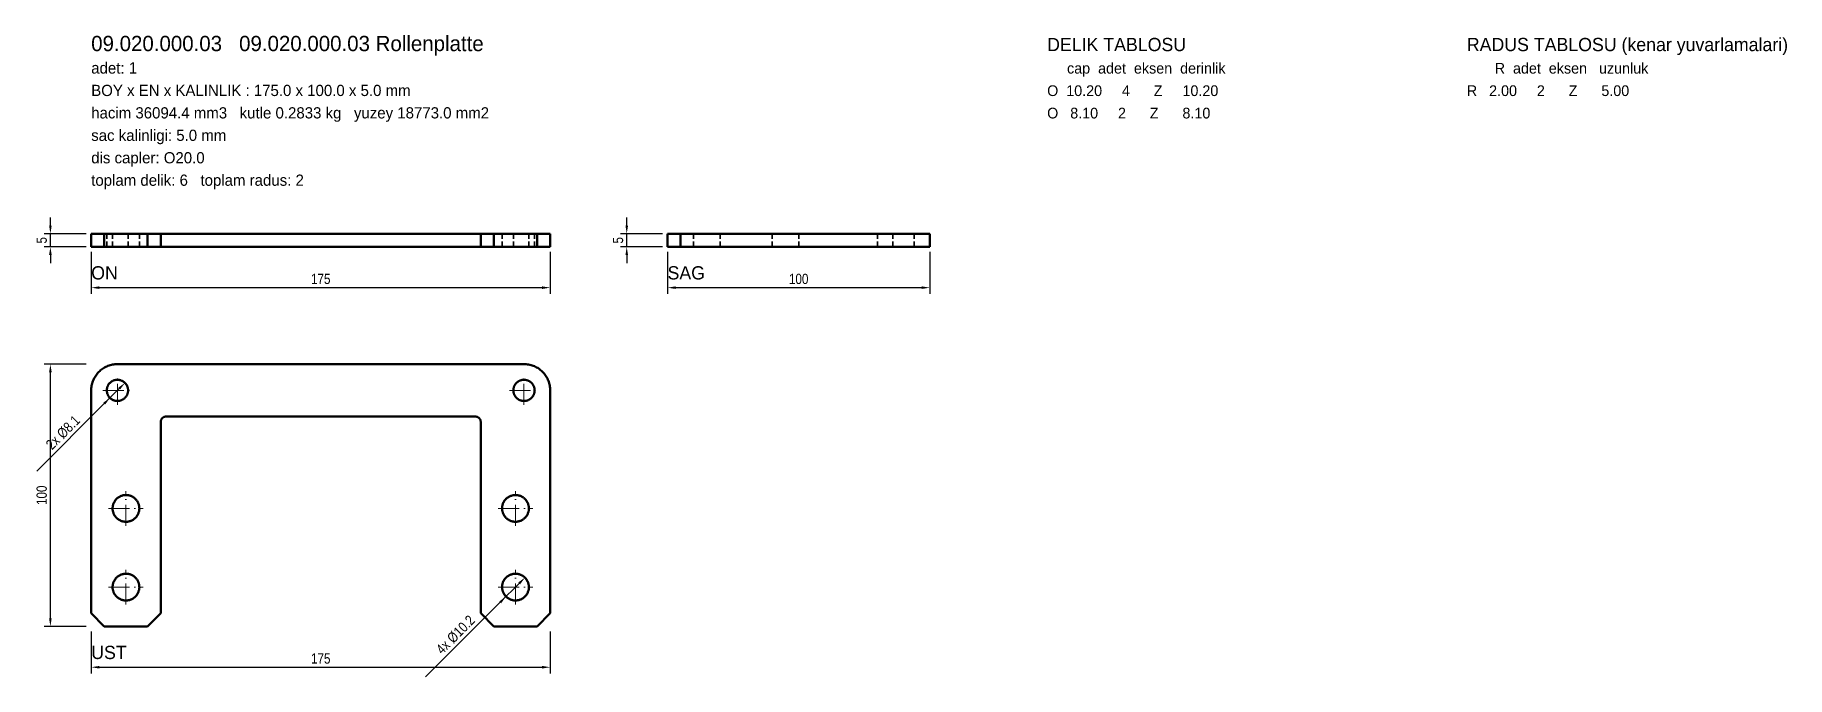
# Model space of a CAD drawing. Header units: metres. Extents: x -21 to 646, y -164 to 81.
import ezdxf

# ---------------------------------------------------------------- set-up
doc = ezdxf.new("R2010")
doc.units = ezdxf.units.M
doc.linetypes.add('EKSENCIZGI', pattern=[12, 8, -2, 0, -2])
doc.linetypes.add('KESIK', pattern=[3, 2, -1])
for name, color, linetype, lineweight in [('EKSEN', 1, 'EKSENCIZGI', 20), ('GIZLI', 8, 'KESIK', 35), ('GORUNEN', 7, 'Continuous', 50), ('OLCU', 4, 'Continuous', 25), ('YAZI', 3, 'Continuous', 25)]:
    doc.layers.add(name, color=color, linetype=linetype, lineweight=lineweight)
doc.styles.add('OpenSansCondensed-Light', font='OpenSansCondensed-Light.ttf')
doc.dimstyles.new('PF_MM', dxfattribs={"dimtxt": 3.888905, "dimasz": 3.111124, "dimexe": 2.333343, "dimexo": 1.944452, "dimgap": 1.361117, "dimtad": 1, "dimdec": 1, "dimcen": 2.5, "dimclrd": 4, "dimclre": 4, "dimclrt": 3, "dimazin": 3, "dimtfac": 1, "dimtmove": 0, "dimatfit": 3})

# ---------------------------------------------------------------- blocks, each defined once
blk = doc.blocks.new('_CLOSEDFILLED')
at = {"color": 0, "linetype": 'BYBLOCK'}
blk.add_solid([(-1, 0.16), (0, 0), (-1, -0.16)], dxfattribs=at)
blk = doc.blocks.new('*D7')
at = {"color": 4}
for q in [(163.16, -128.32), (127.48, -163.99)]:
    blk.add_line((155.94, -135.53), q, dxfattribs=at)
at = {"layer": 'Defpoints'}
for p in [(158.14, -133.33), (161.75, -129.72)]:
    blk.add_point(p, dxfattribs=at)
at = {"layer": 'OLCU', "color": 4, "xscale": 3.1111236651817538, "yscale": 3.1111236651817538, "rotation": 45}
for p in [(165.36, -126.12), (158.14, -133.33)]:
    blk.add_blockref('_CLOSEDFILLED', p, dxfattribs=at)
at = {"layer": 'OLCU', "color": 3, "insert": (138.89, -147.9), "char_height": 3.889, "attachment_point": 5, "rotation": 45, "style": 'OpenSansCondensed-Light'}
blk.add_mtext('4x %%c10.2', dxfattribs=at)
blk = doc.blocks.new('*D8')
at = {"color": 4}
for q in [(-20.77, -85.5), (10.66, -54.06)]:
    blk.add_line((4.94, -59.79), q, dxfattribs=at)
at = {"layer": 'Defpoints'}
for p in [(7.14, -57.59), (10, -54.72)]:
    blk.add_point(p, dxfattribs=at)
at = {"layer": 'OLCU', "color": 4, "xscale": 3.1111236651817538, "yscale": 3.1111236651817538, "rotation": 45.00000000000003}
for p in [(12.86, -51.86), (7.14, -57.59)]:
    blk.add_blockref('_CLOSEDFILLED', p, dxfattribs=at)
at = {"layer": 'OLCU', "color": 3, "insert": (-10.74, -70.79), "char_height": 3.889, "attachment_point": 5, "rotation": 45, "style": 'OpenSansCondensed-Light'}
blk.add_mtext('2x %%c8.1', dxfattribs=at)

msp = doc.modelspace()

# ---------------------------------------------------------------- linework, layer by layer
at = {"layer": 'EKSEN'}
for p, q in [((10, -60.27), (10, -49.17)), ((165, -60.27), (165, -49.17)), ((4.45, -54.72), (15.55, -54.72)), ((159.45, -54.72), (170.55, -54.72)), ((13.25, -106.32), (13.25, -93.12)), ((161.75, -106.32), (161.75, -93.12)), ((6.65, -99.72), (19.85, -99.72)), ((155.15, -99.72), (168.35, -99.72)), ((13.25, -136.32), (13.25, -123.12)), ((161.75, -136.32), (161.75, -123.12)), ((6.65, -129.72), (19.85, -129.72)), ((155.15, -129.72), (168.35, -129.72))]:
    msp.add_line(p, q, dxfattribs=at)
at = {"layer": 'GIZLI'}
for points in [[(10, 5), (0, 5)], [(0, 0), (0, 5)], [(10, 0), (0, 0)], [(5.95, 0), (5.95, 5)], [(14.05, 5), (5.95, 5)], [(5.95, 5), (14.05, 5)], [(14.05, 0), (5.95, 0)], [(5.95, 0), (14.05, 0)], [(18.35, 5), (8.15, 5)], [(8.15, 5), (18.35, 5)], [(18.35, 5), (8.15, 5)], [(8.15, 5), (18.35, 5)], [(8.15, 0), (8.15, 5)], [(8.15, 0), (8.15, 5)], [(8.15, 0), (18.35, 0)], [(18.35, 0), (8.15, 0)], [(8.15, 0), (18.35, 0)], [(18.35, 0), (8.15, 0)], [(10, 5), (165, 5)], [(10, 0), (165, 0)], [(14.05, 0), (14.05, 5)], [(18.35, 0), (18.35, 5)], [(18.35, 0), (18.35, 5)], [(26.5, 0), (26.5, 5)], [(148.5, 5), (148.5, 0)], [(166.85, 5), (156.65, 5)], [(156.65, 5), (166.85, 5)], [(166.85, 5), (156.65, 5)], [(156.65, 5), (166.85, 5)], [(156.65, 0), (156.65, 5)], [(156.65, 0), (156.65, 5)], [(156.65, 0), (166.85, 0)], [(166.85, 0), (156.65, 0)], [(156.65, 0), (166.85, 0)], [(166.85, 0), (156.65, 0)], [(169.05, 5), (160.95, 5)], [(160.95, 5), (169.05, 5)], [(160.95, 0), (160.95, 5)], [(160.95, 0), (169.05, 0)], [(169.05, 0), (160.95, 0)], [(175, 5), (165, 5)], [(175, 0), (165, 0)], [(166.85, 0), (166.85, 5)], [(166.85, 0), (166.85, 5)], [(169.05, 0), (169.05, 5)], [(175, 0), (175, 5)], [(219.72, 5), (224.72, 5)], [(219.72, 5), (224.72, 5)], [(224.72, 5), (219.72, 5)], [(219.72, 5), (219.72, 0)], [(219.72, 5), (219.72, 0)], [(219.72, 5), (219.72, 0)], [(224.72, 0), (219.72, 0)], [(219.72, 0), (224.72, 0)], [(219.72, 0), (224.72, 0)], [(224.72, 5), (297.72, 5)], [(224.72, 5), (309.72, 5)], [(224.72, 5), (297.72, 5)], [(224.72, 5), (224.72, 0)], [(224.72, 5), (224.72, 0)], [(224.72, 5), (224.72, 0)], [(224.72, 0), (297.72, 0)], [(224.72, 0), (309.72, 0)], [(224.72, 0), (297.72, 0)], [(234.72, 5), (229.62, 5)], [(229.62, 5), (234.72, 5)], [(234.72, 5), (229.62, 5)], [(229.62, 5), (234.72, 5)], [(229.62, 0), (229.62, 5)], [(229.62, 0), (229.62, 5)], [(234.72, 0), (229.62, 0)], [(229.62, 0), (234.72, 0)], [(234.72, 0), (229.62, 0)], [(229.62, 0), (234.72, 0)], [(234.72, 5), (239.82, 5)], [(239.82, 5), (234.72, 5)], [(234.72, 5), (239.82, 5)], [(239.82, 5), (234.72, 5)], [(234.72, 0), (239.82, 0)], [(239.82, 0), (234.72, 0)], [(234.72, 0), (239.82, 0)], [(239.82, 0), (234.72, 0)], [(239.82, 0), (239.82, 5)], [(239.82, 0), (239.82, 5)], [(264.72, 5), (259.62, 5)], [(259.62, 5), (264.72, 5)], [(264.72, 5), (259.62, 5)], [(259.62, 5), (264.72, 5)], [(259.62, 0), (259.62, 5)], [(259.62, 0), (259.62, 5)], [(264.72, 0), (259.62, 0)], [(259.62, 0), (264.72, 0)], [(264.72, 0), (259.62, 0)], [(259.62, 0), (264.72, 0)], [(264.72, 5), (269.82, 5)], [(269.82, 5), (264.72, 5)], [(264.72, 5), (269.82, 5)], [(269.82, 5), (264.72, 5)], [(264.72, 0), (269.82, 0)], [(269.82, 0), (264.72, 0)], [(264.72, 0), (269.82, 0)], [(269.82, 0), (264.72, 0)], [(269.82, 0), (269.82, 5)], [(269.82, 0), (269.82, 5)], [(299.72, 5), (297.72, 5)], [(297.72, 5), (299.72, 5)], [(297.72, 0), (299.72, 0)], [(299.72, 0), (297.72, 0)], [(299.72, 0), (299.72, 5)], [(299.72, 0), (299.72, 5)], [(309.72, 5), (305.67, 5)], [(305.67, 5), (309.72, 5)], [(309.72, 5), (305.67, 5)], [(305.67, 5), (309.72, 5)], [(305.67, 0), (305.67, 5)], [(305.67, 0), (305.67, 5)], [(309.72, 0), (305.67, 0)], [(305.67, 0), (309.72, 0)], [(309.72, 0), (305.67, 0)], [(305.67, 0), (309.72, 0)], [(309.72, 5), (313.77, 5)], [(313.77, 5), (309.72, 5)], [(319.72, 5), (309.72, 5)], [(309.72, 5), (313.77, 5)], [(313.77, 5), (309.72, 5)], [(309.72, 0), (313.77, 0)], [(313.77, 0), (309.72, 0)], [(319.72, 0), (309.72, 0)], [(309.72, 0), (313.77, 0)], [(313.77, 0), (309.72, 0)], [(313.77, 0), (313.77, 5)], [(313.77, 0), (313.77, 5)], [(319.72, 0), (319.72, 5)], [(10, -44.72), (9.54, -44.73), (9.07, -44.77), (8.61, -44.82), (8.15, -44.9), (7.7, -44.99), (7.25, -45.11), (6.8, -45.25), (6.37, -45.41), (5.94, -45.58), (5.52, -45.78), (5.11, -46), (4.71, -46.24), (4.32, -46.49), (3.94, -46.77), (3.58, -47.05), (3.23, -47.36), (2.9, -47.68), (2.58, -48.02), (2.28, -48.37), (1.99, -48.74), (1.72, -49.12), (1.47, -49.51), (1.23, -49.91), (1.02, -50.32), (0.83, -50.74), (0.65, -51.17), (0.5, -51.61), (0.36, -52.06), (0.25, -52.51), (0.16, -52.96), (0.08, -53.42), (0.04, -53.88), (0.01, -54.3), (0, -54.72)], [(10, -44.72), (165, -44.72)], [(175, -54.72), (174.99, -54.26), (174.96, -53.8), (174.9, -53.33), (174.83, -52.88), (174.73, -52.42), (174.61, -51.97), (174.48, -51.53), (174.32, -51.09), (174.14, -50.66), (173.94, -50.24), (173.72, -49.83), (173.49, -49.43), (173.23, -49.04), (172.96, -48.67), (172.67, -48.3), (172.36, -47.96), (172.04, -47.62), (171.7, -47.3), (171.35, -47), (170.98, -46.71), (170.61, -46.44), (170.22, -46.19), (169.81, -45.96), (169.4, -45.74), (168.98, -45.55), (168.55, -45.37), (168.11, -45.22), (167.67, -45.08), (167.22, -44.97), (166.76, -44.88), (166.3, -44.81), (165.84, -44.76), (165.42, -44.73), (165, -44.72)], [(14.05, -54.72), (14.04, -54.52), (14.03, -54.32), (14, -54.12), (13.97, -53.92), (13.92, -53.72), (13.87, -53.53), (13.81, -53.34), (13.73, -53.15), (13.65, -52.97), (13.56, -52.79), (13.46, -52.61), (13.35, -52.44), (13.23, -52.28), (13.1, -52.12), (12.97, -51.97), (12.83, -51.82), (12.68, -51.69), (12.53, -51.56), (12.36, -51.43), (12.2, -51.32), (12.02, -51.22), (11.85, -51.12), (11.67, -51.03), (11.48, -50.95), (11.29, -50.88), (11.1, -50.82), (10.9, -50.77), (10.7, -50.73), (10.5, -50.7), (10.3, -50.68), (10.1, -50.67), (9.9, -50.67), (9.7, -50.68), (9.5, -50.7), (9.3, -50.73), (9.1, -50.77), (8.9, -50.82), (8.71, -50.88), (8.52, -50.95), (8.33, -51.03), (8.15, -51.12), (7.97, -51.22), (7.8, -51.32), (7.64, -51.43), (7.47, -51.56), (7.32, -51.69), (7.17, -51.82), (7.03, -51.97), (6.9, -52.12), (6.77, -52.28), (6.65, -52.44), (6.54, -52.61), (6.44, -52.79), (6.35, -52.97), (6.27, -53.15), (6.19, -53.34), (6.13, -53.53), (6.08, -53.72), (6.03, -53.92), (6, -54.12), (5.97, -54.32), (5.96, -54.52), (5.95, -54.72)], [(169.05, -54.72), (169.04, -54.52), (169.03, -54.34), (169.01, -54.18), (168.99, -54.01), (168.96, -53.85), (168.92, -53.69), (168.87, -53.54), (168.82, -53.38), (168.76, -53.23), (168.7, -53.08), (168.63, -52.93), (168.55, -52.78), (168.47, -52.64), (168.39, -52.5), (168.29, -52.36), (168.19, -52.23), (168.09, -52.11), (167.98, -51.98), (167.87, -51.86), (167.75, -51.75), (167.63, -51.64), (167.5, -51.54), (167.37, -51.44), (167.24, -51.35), (167.1, -51.26), (166.96, -51.18), (166.81, -51.1), (166.66, -51.03), (166.51, -50.97), (166.36, -50.91), (166.2, -50.86), (166.04, -50.81), (165.88, -50.77), (165.72, -50.74), (165.56, -50.71), (165.4, -50.69), (165.24, -50.68), (165.07, -50.67), (164.91, -50.67), (164.74, -50.68), (164.58, -50.69), (164.42, -50.72), (164.26, -50.74), (164.1, -50.78), (163.94, -50.82), (163.78, -50.86), (163.62, -50.91), (163.47, -50.97), (163.32, -51.04), (163.17, -51.11), (163.03, -51.19), (162.89, -51.27), (162.75, -51.36), (162.61, -51.45), (162.48, -51.55), (162.36, -51.65), (162.23, -51.76), (162.12, -51.88), (162, -52), (161.9, -52.12), (161.79, -52.25), (161.7, -52.38), (161.6, -52.52), (161.52, -52.66), (161.44, -52.8), (161.36, -52.94), (161.29, -53.09), (161.23, -53.25), (161.17, -53.4), (161.12, -53.55), (161.08, -53.71), (161.04, -53.87), (161.01, -54.03), (160.98, -54.2), (160.97, -54.36), (160.95, -54.52), (160.95, -54.62), (160.95, -54.72)], [(0, -139.72), (0, -54.72)], [(5.95, -54.72), (5.96, -54.93), (5.97, -55.11), (5.99, -55.27), (6.01, -55.43), (6.04, -55.59), (6.08, -55.75), (6.13, -55.91), (6.18, -56.07), (6.24, -56.22), (6.3, -56.37), (6.37, -56.52), (6.45, -56.66), (6.53, -56.81), (6.61, -56.95), (6.71, -57.08), (6.81, -57.21), (6.91, -57.34), (7.02, -57.46), (7.13, -57.58), (7.25, -57.7), (7.37, -57.8), (7.5, -57.91), (7.63, -58.01), (7.76, -58.1), (7.9, -58.19), (8.04, -58.27), (8.19, -58.35), (8.34, -58.42), (8.49, -58.48), (8.64, -58.54), (8.8, -58.59), (8.96, -58.64), (9.12, -58.68), (9.28, -58.71), (9.44, -58.73), (9.6, -58.75), (9.76, -58.77), (9.93, -58.77), (10.09, -58.77), (10.26, -58.77), (10.42, -58.75), (10.58, -58.73), (10.74, -58.7), (10.9, -58.67), (11.06, -58.63), (11.22, -58.58), (11.38, -58.53), (11.53, -58.47), (11.68, -58.41), (11.83, -58.34), (11.97, -58.26), (12.11, -58.18), (12.25, -58.09), (12.39, -58), (12.52, -57.9), (12.64, -57.79), (12.77, -57.68), (12.88, -57.57), (13, -57.45), (13.1, -57.32), (13.21, -57.2), (13.3, -57.07), (13.4, -56.93), (13.48, -56.79), (13.56, -56.65), (13.64, -56.5), (13.71, -56.35), (13.77, -56.2), (13.83, -56.05), (13.88, -55.89), (13.92, -55.73), (13.96, -55.57), (13.99, -55.41), (14.02, -55.25), (14.03, -55.09), (14.04, -54.92), (14.05, -54.82), (14.05, -54.72)], [(160.95, -54.72), (160.95, -54.93), (160.97, -55.11), (160.99, -55.27), (161.01, -55.43), (161.04, -55.59), (161.08, -55.75), (161.13, -55.91), (161.18, -56.07), (161.24, -56.22), (161.3, -56.37), (161.37, -56.52), (161.45, -56.66), (161.53, -56.81), (161.61, -56.95), (161.71, -57.08), (161.81, -57.21), (161.91, -57.34), (162.02, -57.46), (162.13, -57.58), (162.25, -57.7), (162.37, -57.8), (162.5, -57.91), (162.63, -58.01), (162.76, -58.1), (162.9, -58.19), (163.04, -58.27), (163.19, -58.35), (163.34, -58.42), (163.49, -58.48), (163.64, -58.54), (163.8, -58.59), (163.96, -58.64), (164.12, -58.68), (164.28, -58.71), (164.44, -58.73), (164.6, -58.75), (164.76, -58.77), (164.93, -58.77), (165.09, -58.77), (165.26, -58.77), (165.42, -58.75), (165.58, -58.73), (165.74, -58.7), (165.9, -58.67), (166.06, -58.63), (166.22, -58.58), (166.38, -58.53), (166.53, -58.47), (166.68, -58.41), (166.83, -58.34), (166.97, -58.26), (167.11, -58.18), (167.25, -58.09), (167.39, -58), (167.52, -57.9), (167.64, -57.79), (167.77, -57.68), (167.88, -57.57), (168, -57.45), (168.1, -57.32), (168.21, -57.2), (168.3, -57.07), (168.4, -56.93), (168.48, -56.79), (168.56, -56.65), (168.64, -56.5), (168.71, -56.35), (168.77, -56.2), (168.83, -56.05), (168.88, -55.89), (168.92, -55.73), (168.96, -55.57), (168.99, -55.41), (169.02, -55.25), (169.03, -55.09), (169.04, -54.92), (169.05, -54.82), (169.05, -54.72)], [(175, -139.72), (175, -54.72)], [(28.5, -64.72), (28.4, -64.73), (28.31, -64.73), (28.21, -64.74), (28.12, -64.76), (28.03, -64.78), (27.94, -64.8), (27.84, -64.83), (27.75, -64.87), (27.67, -64.9), (27.58, -64.95), (27.5, -64.99), (27.42, -65.04), (27.34, -65.1), (27.26, -65.15), (27.19, -65.21), (27.12, -65.28), (27.05, -65.35), (26.99, -65.42), (26.93, -65.49), (26.87, -65.57), (26.81, -65.65), (26.77, -65.73), (26.72, -65.81), (26.68, -65.9), (26.64, -65.98), (26.61, -66.07), (26.58, -66.17), (26.55, -66.26), (26.53, -66.35), (26.52, -66.45), (26.51, -66.54), (26.5, -66.63), (26.5, -66.72)], [(26.5, -139.72), (26.5, -66.72)], [(28.5, -64.72), (146.5, -64.72)], [(148.5, -66.72), (148.5, -66.63), (148.49, -66.53), (148.48, -66.44), (148.46, -66.34), (148.44, -66.25), (148.42, -66.16), (148.39, -66.07), (148.36, -65.98), (148.32, -65.89), (148.28, -65.8), (148.23, -65.72), (148.18, -65.64), (148.13, -65.56), (148.07, -65.48), (148.01, -65.41), (147.94, -65.34), (147.88, -65.27), (147.81, -65.21), (147.73, -65.15), (147.66, -65.09), (147.58, -65.04), (147.5, -64.99), (147.41, -64.94), (147.33, -64.9), (147.24, -64.86), (147.15, -64.83), (147.06, -64.8), (146.97, -64.78), (146.87, -64.76), (146.78, -64.74), (146.68, -64.73), (146.59, -64.73), (146.5, -64.72)], [(148.5, -139.72), (148.5, -66.72)], [(18.35, -99.72), (18.34, -99.47), (18.33, -99.22), (18.29, -98.97), (18.25, -98.72), (18.19, -98.47), (18.13, -98.23), (18.05, -97.99), (17.96, -97.76), (17.85, -97.53), (17.74, -97.3), (17.61, -97.08), (17.48, -96.87), (17.33, -96.66), (17.17, -96.46), (17.01, -96.27), (16.83, -96.09), (16.65, -95.92), (16.46, -95.76), (16.26, -95.6), (16.05, -95.46), (15.83, -95.33), (15.61, -95.2), (15.39, -95.09), (15.15, -94.99), (14.92, -94.9), (14.68, -94.83), (14.43, -94.76), (14.19, -94.71), (13.94, -94.67), (13.69, -94.64), (13.43, -94.63), (13.18, -94.62), (12.93, -94.63), (12.68, -94.66), (12.43, -94.69), (12.18, -94.74), (11.93, -94.8), (11.69, -94.87), (11.45, -94.95), (11.22, -95.04), (10.99, -95.15), (10.77, -95.27), (10.55, -95.4), (10.34, -95.54), (10.14, -95.68), (9.94, -95.84), (9.75, -96.01), (9.57, -96.19), (9.4, -96.38), (9.24, -96.57), (9.09, -96.77), (8.95, -96.98), (8.82, -97.2), (8.7, -97.42), (8.59, -97.65), (8.49, -97.88), (8.41, -98.12), (8.34, -98.36), (8.27, -98.61), (8.22, -98.85), (8.19, -99.1), (8.16, -99.36), (8.15, -99.54), (8.15, -99.72)], [(8.15, -99.72), (8.16, -99.98), (8.17, -100.23), (8.21, -100.48), (8.25, -100.73), (8.31, -100.97), (8.37, -101.22), (8.45, -101.46), (8.54, -101.69), (8.65, -101.92), (8.76, -102.15), (8.89, -102.37), (9.02, -102.58), (9.17, -102.78), (9.33, -102.98), (9.49, -103.17), (9.67, -103.35), (9.85, -103.53), (10.04, -103.69), (10.24, -103.84), (10.45, -103.99), (10.67, -104.12), (10.89, -104.24), (11.11, -104.35), (11.35, -104.45), (11.58, -104.54), (11.82, -104.62), (12.07, -104.68), (12.31, -104.74), (12.56, -104.78), (12.81, -104.8), (13.07, -104.82), (13.32, -104.82), (13.57, -104.81), (13.82, -104.79), (14.07, -104.76), (14.32, -104.71), (14.57, -104.65), (14.81, -104.58), (15.05, -104.5), (15.28, -104.4), (15.51, -104.3), (15.73, -104.18), (15.95, -104.05), (16.16, -103.91), (16.36, -103.76), (16.56, -103.6), (16.75, -103.43), (16.93, -103.26), (17.1, -103.07), (17.26, -102.88), (17.41, -102.67), (17.55, -102.46), (17.68, -102.25), (17.8, -102.02), (17.91, -101.8), (18.01, -101.56), (18.09, -101.33), (18.16, -101.08), (18.23, -100.84), (18.28, -100.59), (18.31, -100.34), (18.34, -100.09), (18.35, -99.91), (18.35, -99.72)], [(166.85, -99.72), (166.84, -99.47), (166.83, -99.22), (166.79, -98.97), (166.75, -98.72), (166.69, -98.47), (166.63, -98.23), (166.55, -97.99), (166.46, -97.76), (166.35, -97.53), (166.24, -97.3), (166.11, -97.08), (165.98, -96.87), (165.83, -96.66), (165.67, -96.46), (165.51, -96.27), (165.33, -96.09), (165.15, -95.92), (164.96, -95.76), (164.76, -95.6), (164.55, -95.46), (164.33, -95.33), (164.11, -95.2), (163.89, -95.09), (163.65, -94.99), (163.42, -94.9), (163.18, -94.83), (162.93, -94.76), (162.69, -94.71), (162.44, -94.67), (162.19, -94.64), (161.93, -94.63), (161.68, -94.62), (161.43, -94.63), (161.18, -94.66), (160.93, -94.69), (160.68, -94.74), (160.43, -94.8), (160.19, -94.87), (159.95, -94.95), (159.72, -95.04), (159.49, -95.15), (159.27, -95.27), (159.05, -95.4), (158.84, -95.54), (158.64, -95.68), (158.44, -95.84), (158.25, -96.01), (158.07, -96.19), (157.9, -96.38), (157.74, -96.57), (157.59, -96.77), (157.45, -96.98), (157.32, -97.2), (157.2, -97.42), (157.09, -97.65), (156.99, -97.88), (156.91, -98.12), (156.84, -98.36), (156.77, -98.61), (156.72, -98.85), (156.69, -99.1), (156.66, -99.36), (156.65, -99.54), (156.65, -99.72)], [(156.65, -99.72), (156.66, -99.98), (156.67, -100.23), (156.71, -100.48), (156.75, -100.73), (156.81, -100.97), (156.87, -101.22), (156.95, -101.46), (157.04, -101.69), (157.15, -101.92), (157.26, -102.15), (157.39, -102.37), (157.52, -102.58), (157.67, -102.78), (157.83, -102.98), (157.99, -103.17), (158.17, -103.35), (158.35, -103.53), (158.54, -103.69), (158.74, -103.84), (158.95, -103.99), (159.17, -104.12), (159.39, -104.24), (159.61, -104.35), (159.85, -104.45), (160.08, -104.54), (160.32, -104.62), (160.57, -104.68), (160.81, -104.74), (161.06, -104.78), (161.31, -104.8), (161.57, -104.82), (161.82, -104.82), (162.07, -104.81), (162.32, -104.79), (162.57, -104.76), (162.82, -104.71), (163.07, -104.65), (163.31, -104.58), (163.55, -104.5), (163.78, -104.4), (164.01, -104.3), (164.23, -104.18), (164.45, -104.05), (164.66, -103.91), (164.86, -103.76), (165.06, -103.6), (165.25, -103.43), (165.43, -103.26), (165.6, -103.07), (165.76, -102.88), (165.91, -102.67), (166.05, -102.46), (166.18, -102.25), (166.3, -102.02), (166.41, -101.8), (166.51, -101.56), (166.59, -101.33), (166.66, -101.08), (166.73, -100.84), (166.78, -100.59), (166.81, -100.34), (166.84, -100.09), (166.85, -99.91), (166.85, -99.72)], [(18.35, -129.72), (18.34, -129.47), (18.33, -129.22), (18.29, -128.97), (18.25, -128.72), (18.19, -128.47), (18.13, -128.23), (18.05, -127.99), (17.96, -127.76), (17.85, -127.53), (17.74, -127.3), (17.61, -127.08), (17.48, -126.87), (17.33, -126.66), (17.17, -126.46), (17.01, -126.27), (16.83, -126.09), (16.65, -125.92), (16.46, -125.76), (16.26, -125.6), (16.05, -125.46), (15.83, -125.33), (15.61, -125.2), (15.39, -125.09), (15.15, -124.99), (14.92, -124.9), (14.68, -124.83), (14.43, -124.76), (14.19, -124.71), (13.94, -124.67), (13.69, -124.64), (13.43, -124.63), (13.18, -124.62), (12.93, -124.63), (12.68, -124.66), (12.43, -124.69), (12.18, -124.74), (11.93, -124.8), (11.69, -124.87), (11.45, -124.95), (11.22, -125.04), (10.99, -125.15), (10.77, -125.27), (10.55, -125.4), (10.34, -125.54), (10.14, -125.68), (9.94, -125.84), (9.75, -126.01), (9.57, -126.19), (9.4, -126.38), (9.24, -126.57), (9.09, -126.77), (8.95, -126.98), (8.82, -127.2), (8.7, -127.42), (8.59, -127.65), (8.49, -127.88), (8.41, -128.12), (8.34, -128.36), (8.27, -128.61), (8.22, -128.85), (8.19, -129.1), (8.16, -129.36), (8.15, -129.54), (8.15, -129.72)], [(166.85, -129.72), (166.84, -129.47), (166.83, -129.22), (166.79, -128.97), (166.75, -128.72), (166.69, -128.47), (166.63, -128.23), (166.55, -127.99), (166.46, -127.76), (166.35, -127.53), (166.24, -127.3), (166.11, -127.08), (165.98, -126.87), (165.83, -126.66), (165.67, -126.46), (165.51, -126.27), (165.33, -126.09), (165.15, -125.92), (164.96, -125.76), (164.76, -125.6), (164.55, -125.46), (164.33, -125.33), (164.11, -125.2), (163.89, -125.09), (163.65, -124.99), (163.42, -124.9), (163.18, -124.83), (162.93, -124.76), (162.69, -124.71), (162.44, -124.67), (162.19, -124.64), (161.93, -124.63), (161.68, -124.62), (161.43, -124.63), (161.18, -124.66), (160.93, -124.69), (160.68, -124.74), (160.43, -124.8), (160.19, -124.87), (159.95, -124.95), (159.72, -125.04), (159.49, -125.15), (159.27, -125.27), (159.05, -125.4), (158.84, -125.54), (158.64, -125.68), (158.44, -125.84), (158.25, -126.01), (158.07, -126.19), (157.9, -126.38), (157.74, -126.57), (157.59, -126.77), (157.45, -126.98), (157.32, -127.2), (157.2, -127.42), (157.09, -127.65), (156.99, -127.88), (156.91, -128.12), (156.84, -128.36), (156.77, -128.61), (156.72, -128.85), (156.69, -129.1), (156.66, -129.36), (156.65, -129.54), (156.65, -129.72)], [(8.15, -129.72), (8.16, -129.98), (8.17, -130.23), (8.21, -130.48), (8.25, -130.73), (8.31, -130.97), (8.37, -131.22), (8.45, -131.46), (8.54, -131.69), (8.65, -131.92), (8.76, -132.15), (8.89, -132.37), (9.02, -132.58), (9.17, -132.78), (9.33, -132.98), (9.49, -133.17), (9.67, -133.35), (9.85, -133.53), (10.04, -133.69), (10.24, -133.84), (10.45, -133.99), (10.67, -134.12), (10.89, -134.24), (11.11, -134.35), (11.35, -134.45), (11.58, -134.54), (11.82, -134.62), (12.07, -134.68), (12.31, -134.74), (12.56, -134.78), (12.81, -134.8), (13.07, -134.82), (13.32, -134.82), (13.57, -134.81), (13.82, -134.79), (14.07, -134.76), (14.32, -134.71), (14.57, -134.65), (14.81, -134.58), (15.05, -134.5), (15.28, -134.4), (15.51, -134.3), (15.73, -134.18), (15.95, -134.05), (16.16, -133.91), (16.36, -133.76), (16.56, -133.6), (16.75, -133.43), (16.93, -133.26), (17.1, -133.07), (17.26, -132.88), (17.41, -132.67), (17.55, -132.46), (17.68, -132.25), (17.8, -132.02), (17.91, -131.8), (18.01, -131.56), (18.09, -131.33), (18.16, -131.08), (18.23, -130.84), (18.28, -130.59), (18.31, -130.34), (18.34, -130.09), (18.35, -129.91), (18.35, -129.72)], [(156.65, -129.72), (156.66, -129.98), (156.67, -130.23), (156.71, -130.48), (156.75, -130.73), (156.81, -130.97), (156.87, -131.22), (156.95, -131.46), (157.04, -131.69), (157.15, -131.92), (157.26, -132.15), (157.39, -132.37), (157.52, -132.58), (157.67, -132.78), (157.83, -132.98), (157.99, -133.17), (158.17, -133.35), (158.35, -133.53), (158.54, -133.69), (158.74, -133.84), (158.95, -133.99), (159.17, -134.12), (159.39, -134.24), (159.61, -134.35), (159.85, -134.45), (160.08, -134.54), (160.32, -134.62), (160.57, -134.68), (160.81, -134.74), (161.06, -134.78), (161.31, -134.8), (161.57, -134.82), (161.82, -134.82), (162.07, -134.81), (162.32, -134.79), (162.57, -134.76), (162.82, -134.71), (163.07, -134.65), (163.31, -134.58), (163.55, -134.5), (163.78, -134.4), (164.01, -134.3), (164.23, -134.18), (164.45, -134.05), (164.66, -133.91), (164.86, -133.76), (165.06, -133.6), (165.25, -133.43), (165.43, -133.26), (165.6, -133.07), (165.76, -132.88), (165.91, -132.67), (166.05, -132.46), (166.18, -132.25), (166.3, -132.02), (166.41, -131.8), (166.51, -131.56), (166.59, -131.33), (166.66, -131.08), (166.73, -130.84), (166.78, -130.59), (166.81, -130.34), (166.84, -130.09), (166.85, -129.91), (166.85, -129.72)], [(5, -144.72), (0, -139.72)], [(26.5, -139.72), (21.5, -144.72)], [(153.5, -144.72), (148.5, -139.72)], [(175, -139.72), (170, -144.72)], [(5, -144.72), (21.5, -144.72)], [(153.5, -144.72), (170, -144.72)]]:
    msp.add_lwpolyline(points, dxfattribs=at)
at = {"layer": 'GORUNEN'}
for points in [[(5, 5), (0, 5)], [(0, 5), (0, 0)], [(5, 0), (0, 0)], [(5, 5), (21.5, 5)], [(5, 5), (5, 0)], [(5, 0), (21.5, 0)], [(26.5, 5), (21.5, 5)], [(21.5, 5), (21.5, 0)], [(26.5, 0), (21.5, 0)], [(28.5, 5), (26.5, 5)], [(26.5, 5), (26.5, 0)], [(28.5, 0), (26.5, 0)], [(28.5, 5), (146.5, 5)], [(28.5, 0), (146.5, 0)], [(148.5, 5), (146.5, 5)], [(148.5, 0), (146.5, 0)], [(153.5, 5), (148.5, 5)], [(148.5, 5), (148.5, 0)], [(153.5, 0), (148.5, 0)], [(153.5, 5), (170, 5)], [(153.5, 5), (153.5, 0)], [(153.5, 0), (170, 0)], [(175, 5), (170, 5)], [(170, 5), (170, 0)], [(175, 0), (170, 0)], [(175, 5), (175, 0)], [(224.72, 5), (219.72, 5)], [(219.72, 5), (219.72, 0)], [(224.72, 0), (219.72, 0)], [(224.72, 5), (309.72, 5)], [(224.72, 5), (224.72, 0)], [(224.72, 0), (309.72, 0)], [(309.72, 5), (319.72, 5)], [(309.72, 0), (319.72, 0)], [(319.72, 0), (319.72, 5)], [(10, -44.72), (9.54, -44.73), (9.07, -44.77), (8.61, -44.82), (8.15, -44.9), (7.7, -44.99), (7.25, -45.11), (6.8, -45.25), (6.37, -45.41), (5.94, -45.58), (5.52, -45.78), (5.11, -46), (4.71, -46.24), (4.32, -46.49), (3.94, -46.77), (3.58, -47.05), (3.23, -47.36), (2.9, -47.68), (2.58, -48.02), (2.28, -48.37), (1.99, -48.74), (1.72, -49.12), (1.47, -49.51), (1.23, -49.91), (1.02, -50.32), (0.83, -50.74), (0.65, -51.17), (0.5, -51.61), (0.36, -52.06), (0.25, -52.51), (0.16, -52.96), (0.08, -53.42), (0.04, -53.88), (0.01, -54.3), (0, -54.72)], [(10, -44.72), (165, -44.72)], [(175, -54.72), (174.99, -54.26), (174.96, -53.8), (174.9, -53.33), (174.83, -52.88), (174.73, -52.42), (174.61, -51.97), (174.48, -51.53), (174.32, -51.09), (174.14, -50.66), (173.94, -50.24), (173.72, -49.83), (173.49, -49.43), (173.23, -49.04), (172.96, -48.67), (172.67, -48.3), (172.36, -47.96), (172.04, -47.62), (171.7, -47.3), (171.35, -47), (170.98, -46.71), (170.61, -46.44), (170.22, -46.19), (169.81, -45.96), (169.4, -45.74), (168.98, -45.55), (168.55, -45.37), (168.11, -45.22), (167.67, -45.08), (167.22, -44.97), (166.76, -44.88), (166.3, -44.81), (165.84, -44.76), (165.42, -44.73), (165, -44.72)], [(14.05, -54.72), (14.04, -54.52), (14.03, -54.32), (14, -54.12), (13.97, -53.92), (13.92, -53.72), (13.87, -53.53), (13.81, -53.34), (13.73, -53.15), (13.65, -52.97), (13.56, -52.79), (13.46, -52.61), (13.35, -52.44), (13.23, -52.28), (13.1, -52.12), (12.97, -51.97), (12.83, -51.82), (12.68, -51.69), (12.53, -51.56), (12.36, -51.43), (12.2, -51.32), (12.02, -51.22), (11.85, -51.12), (11.67, -51.03), (11.48, -50.95), (11.29, -50.88), (11.1, -50.82), (10.9, -50.77), (10.7, -50.73), (10.5, -50.7), (10.3, -50.68), (10.1, -50.67), (9.9, -50.67), (9.7, -50.68), (9.5, -50.7), (9.3, -50.73), (9.1, -50.77), (8.9, -50.82), (8.71, -50.88), (8.52, -50.95), (8.33, -51.03), (8.15, -51.12), (7.97, -51.22), (7.8, -51.32), (7.64, -51.43), (7.47, -51.56), (7.32, -51.69), (7.17, -51.82), (7.03, -51.97), (6.9, -52.12), (6.77, -52.28), (6.65, -52.44), (6.54, -52.61), (6.44, -52.79), (6.35, -52.97), (6.27, -53.15), (6.19, -53.34), (6.13, -53.53), (6.08, -53.72), (6.03, -53.92), (6, -54.12), (5.97, -54.32), (5.96, -54.52), (5.95, -54.72)], [(169.05, -54.72), (169.04, -54.52), (169.03, -54.34), (169.01, -54.18), (168.99, -54.01), (168.96, -53.85), (168.92, -53.69), (168.87, -53.54), (168.82, -53.38), (168.76, -53.23), (168.7, -53.08), (168.63, -52.93), (168.55, -52.78), (168.47, -52.64), (168.39, -52.5), (168.29, -52.36), (168.19, -52.23), (168.09, -52.11), (167.98, -51.98), (167.87, -51.86), (167.75, -51.75), (167.63, -51.64), (167.5, -51.54), (167.37, -51.44), (167.24, -51.35), (167.1, -51.26), (166.96, -51.18), (166.81, -51.1), (166.66, -51.03), (166.51, -50.97), (166.36, -50.91), (166.2, -50.86), (166.04, -50.81), (165.88, -50.77), (165.72, -50.74), (165.56, -50.71), (165.4, -50.69), (165.24, -50.68), (165.07, -50.67), (164.91, -50.67), (164.74, -50.68), (164.58, -50.69), (164.42, -50.72), (164.26, -50.74), (164.1, -50.78), (163.94, -50.82), (163.78, -50.86), (163.62, -50.91), (163.47, -50.97), (163.32, -51.04), (163.17, -51.11), (163.03, -51.19), (162.89, -51.27), (162.75, -51.36), (162.61, -51.45), (162.48, -51.55), (162.36, -51.65), (162.23, -51.76), (162.12, -51.88), (162, -52), (161.9, -52.12), (161.79, -52.25), (161.7, -52.38), (161.6, -52.52), (161.52, -52.66), (161.44, -52.8), (161.36, -52.94), (161.29, -53.09), (161.23, -53.25), (161.17, -53.4), (161.12, -53.55), (161.08, -53.71), (161.04, -53.87), (161.01, -54.03), (160.98, -54.2), (160.97, -54.36), (160.95, -54.52), (160.95, -54.62), (160.95, -54.72)], [(0, -139.72), (0, -54.72)], [(5.95, -54.72), (5.96, -54.92), (5.97, -55.13), (6, -55.33), (6.03, -55.53), (6.08, -55.72), (6.13, -55.92), (6.19, -56.11), (6.27, -56.3), (6.35, -56.48), (6.44, -56.66), (6.54, -56.83), (6.65, -57), (6.77, -57.17), (6.9, -57.33), (7.03, -57.48), (7.17, -57.62), (7.32, -57.76), (7.47, -57.89), (7.64, -58.01), (7.8, -58.13), (7.97, -58.23), (8.15, -58.33), (8.33, -58.41), (8.52, -58.49), (8.71, -58.56), (8.9, -58.62), (9.1, -58.67), (9.3, -58.71), (9.5, -58.74), (9.7, -58.76), (9.9, -58.77), (10.1, -58.77), (10.3, -58.76), (10.5, -58.74), (10.7, -58.71), (10.9, -58.67), (11.1, -58.62), (11.29, -58.56), (11.48, -58.49), (11.67, -58.41), (11.85, -58.33), (12.02, -58.23), (12.2, -58.13), (12.36, -58.01), (12.53, -57.89), (12.68, -57.76), (12.83, -57.62), (12.97, -57.48), (13.1, -57.33), (13.23, -57.17), (13.35, -57), (13.46, -56.83), (13.56, -56.66), (13.65, -56.48), (13.73, -56.3), (13.81, -56.11), (13.87, -55.92), (13.92, -55.72), (13.97, -55.53), (14, -55.33), (14.03, -55.13), (14.04, -54.92), (14.05, -54.72)], [(160.95, -54.72), (160.95, -54.93), (160.97, -55.11), (160.99, -55.27), (161.01, -55.43), (161.04, -55.59), (161.08, -55.75), (161.13, -55.91), (161.18, -56.07), (161.24, -56.22), (161.3, -56.37), (161.37, -56.52), (161.45, -56.66), (161.53, -56.81), (161.61, -56.95), (161.71, -57.08), (161.81, -57.21), (161.91, -57.34), (162.02, -57.46), (162.13, -57.58), (162.25, -57.7), (162.37, -57.8), (162.5, -57.91), (162.63, -58.01), (162.76, -58.1), (162.9, -58.19), (163.04, -58.27), (163.19, -58.35), (163.34, -58.42), (163.49, -58.48), (163.64, -58.54), (163.8, -58.59), (163.96, -58.64), (164.12, -58.68), (164.28, -58.71), (164.44, -58.73), (164.6, -58.75), (164.76, -58.77), (164.93, -58.77), (165.09, -58.77), (165.26, -58.77), (165.42, -58.75), (165.58, -58.73), (165.74, -58.7), (165.9, -58.67), (166.06, -58.63), (166.22, -58.58), (166.38, -58.53), (166.53, -58.47), (166.68, -58.41), (166.83, -58.34), (166.97, -58.26), (167.11, -58.18), (167.25, -58.09), (167.39, -58), (167.52, -57.9), (167.64, -57.79), (167.77, -57.68), (167.88, -57.57), (168, -57.45), (168.1, -57.32), (168.21, -57.2), (168.3, -57.07), (168.4, -56.93), (168.48, -56.79), (168.56, -56.65), (168.64, -56.5), (168.71, -56.35), (168.77, -56.2), (168.83, -56.05), (168.88, -55.89), (168.92, -55.73), (168.96, -55.57), (168.99, -55.41), (169.02, -55.25), (169.03, -55.09), (169.04, -54.92), (169.05, -54.82), (169.05, -54.72)], [(175, -139.72), (175, -54.72)], [(28.5, -64.72), (28.4, -64.73), (28.31, -64.73), (28.21, -64.74), (28.12, -64.76), (28.03, -64.78), (27.94, -64.8), (27.84, -64.83), (27.75, -64.87), (27.67, -64.9), (27.58, -64.95), (27.5, -64.99), (27.42, -65.04), (27.34, -65.1), (27.26, -65.15), (27.19, -65.21), (27.12, -65.28), (27.05, -65.35), (26.99, -65.42), (26.93, -65.49), (26.87, -65.57), (26.81, -65.65), (26.77, -65.73), (26.72, -65.81), (26.68, -65.9), (26.64, -65.98), (26.61, -66.07), (26.58, -66.17), (26.55, -66.26), (26.53, -66.35), (26.52, -66.45), (26.51, -66.54), (26.5, -66.63), (26.5, -66.72)], [(26.5, -139.72), (26.5, -66.72)], [(28.5, -64.72), (146.5, -64.72)], [(148.5, -66.72), (148.5, -66.63), (148.49, -66.53), (148.48, -66.44), (148.46, -66.34), (148.44, -66.25), (148.42, -66.16), (148.39, -66.07), (148.36, -65.98), (148.32, -65.89), (148.28, -65.8), (148.23, -65.72), (148.18, -65.64), (148.13, -65.56), (148.07, -65.48), (148.01, -65.41), (147.94, -65.34), (147.88, -65.27), (147.81, -65.21), (147.73, -65.15), (147.66, -65.09), (147.58, -65.04), (147.5, -64.99), (147.41, -64.94), (147.33, -64.9), (147.24, -64.86), (147.15, -64.83), (147.06, -64.8), (146.97, -64.78), (146.87, -64.76), (146.78, -64.74), (146.68, -64.73), (146.59, -64.73), (146.5, -64.72)], [(148.5, -139.72), (148.5, -66.72)], [(18.35, -99.72), (18.34, -99.47), (18.33, -99.22), (18.29, -98.97), (18.25, -98.72), (18.19, -98.47), (18.13, -98.23), (18.05, -97.99), (17.96, -97.76), (17.85, -97.53), (17.74, -97.3), (17.61, -97.08), (17.48, -96.87), (17.33, -96.66), (17.17, -96.46), (17.01, -96.27), (16.83, -96.09), (16.65, -95.92), (16.46, -95.76), (16.26, -95.6), (16.05, -95.46), (15.83, -95.33), (15.61, -95.2), (15.39, -95.09), (15.15, -94.99), (14.92, -94.9), (14.68, -94.83), (14.43, -94.76), (14.19, -94.71), (13.94, -94.67), (13.69, -94.64), (13.43, -94.63), (13.18, -94.62), (12.93, -94.63), (12.68, -94.66), (12.43, -94.69), (12.18, -94.74), (11.93, -94.8), (11.69, -94.87), (11.45, -94.95), (11.22, -95.04), (10.99, -95.15), (10.77, -95.27), (10.55, -95.4), (10.34, -95.54), (10.14, -95.68), (9.94, -95.84), (9.75, -96.01), (9.57, -96.19), (9.4, -96.38), (9.24, -96.57), (9.09, -96.77), (8.95, -96.98), (8.82, -97.2), (8.7, -97.42), (8.59, -97.65), (8.49, -97.88), (8.41, -98.12), (8.34, -98.36), (8.27, -98.61), (8.22, -98.85), (8.19, -99.1), (8.16, -99.36), (8.15, -99.54), (8.15, -99.72)], [(8.15, -99.72), (8.16, -99.98), (8.17, -100.23), (8.21, -100.48), (8.25, -100.73), (8.31, -100.97), (8.37, -101.22), (8.45, -101.46), (8.54, -101.69), (8.65, -101.92), (8.76, -102.15), (8.89, -102.37), (9.02, -102.58), (9.17, -102.78), (9.33, -102.98), (9.49, -103.17), (9.67, -103.35), (9.85, -103.53), (10.04, -103.69), (10.24, -103.84), (10.45, -103.99), (10.67, -104.12), (10.89, -104.24), (11.11, -104.35), (11.35, -104.45), (11.58, -104.54), (11.82, -104.62), (12.07, -104.68), (12.31, -104.74), (12.56, -104.78), (12.81, -104.8), (13.07, -104.82), (13.32, -104.82), (13.57, -104.81), (13.82, -104.79), (14.07, -104.76), (14.32, -104.71), (14.57, -104.65), (14.81, -104.58), (15.05, -104.5), (15.28, -104.4), (15.51, -104.3), (15.73, -104.18), (15.95, -104.05), (16.16, -103.91), (16.36, -103.76), (16.56, -103.6), (16.75, -103.43), (16.93, -103.26), (17.1, -103.07), (17.26, -102.88), (17.41, -102.67), (17.55, -102.46), (17.68, -102.25), (17.8, -102.02), (17.91, -101.8), (18.01, -101.56), (18.09, -101.33), (18.16, -101.08), (18.23, -100.84), (18.28, -100.59), (18.31, -100.34), (18.34, -100.09), (18.35, -99.91), (18.35, -99.72)], [(166.85, -99.72), (166.84, -99.47), (166.83, -99.22), (166.79, -98.97), (166.75, -98.72), (166.69, -98.47), (166.63, -98.23), (166.55, -97.99), (166.46, -97.76), (166.35, -97.53), (166.24, -97.3), (166.11, -97.08), (165.98, -96.87), (165.83, -96.66), (165.67, -96.46), (165.51, -96.27), (165.33, -96.09), (165.15, -95.92), (164.96, -95.76), (164.76, -95.6), (164.55, -95.46), (164.33, -95.33), (164.11, -95.2), (163.89, -95.09), (163.65, -94.99), (163.42, -94.9), (163.18, -94.83), (162.93, -94.76), (162.69, -94.71), (162.44, -94.67), (162.19, -94.64), (161.93, -94.63), (161.68, -94.62), (161.43, -94.63), (161.18, -94.66), (160.93, -94.69), (160.68, -94.74), (160.43, -94.8), (160.19, -94.87), (159.95, -94.95), (159.72, -95.04), (159.49, -95.15), (159.27, -95.27), (159.05, -95.4), (158.84, -95.54), (158.64, -95.68), (158.44, -95.84), (158.25, -96.01), (158.07, -96.19), (157.9, -96.38), (157.74, -96.57), (157.59, -96.77), (157.45, -96.98), (157.32, -97.2), (157.2, -97.42), (157.09, -97.65), (156.99, -97.88), (156.91, -98.12), (156.84, -98.36), (156.77, -98.61), (156.72, -98.85), (156.69, -99.1), (156.66, -99.36), (156.65, -99.54), (156.65, -99.72)], [(156.65, -99.72), (156.66, -99.98), (156.67, -100.23), (156.71, -100.48), (156.75, -100.73), (156.81, -100.97), (156.87, -101.22), (156.95, -101.46), (157.04, -101.69), (157.15, -101.92), (157.26, -102.15), (157.39, -102.37), (157.52, -102.58), (157.67, -102.78), (157.83, -102.98), (157.99, -103.17), (158.17, -103.35), (158.35, -103.53), (158.54, -103.69), (158.74, -103.84), (158.95, -103.99), (159.17, -104.12), (159.39, -104.24), (159.61, -104.35), (159.85, -104.45), (160.08, -104.54), (160.32, -104.62), (160.57, -104.68), (160.81, -104.74), (161.06, -104.78), (161.31, -104.8), (161.57, -104.82), (161.82, -104.82), (162.07, -104.81), (162.32, -104.79), (162.57, -104.76), (162.82, -104.71), (163.07, -104.65), (163.31, -104.58), (163.55, -104.5), (163.78, -104.4), (164.01, -104.3), (164.23, -104.18), (164.45, -104.05), (164.66, -103.91), (164.86, -103.76), (165.06, -103.6), (165.25, -103.43), (165.43, -103.26), (165.6, -103.07), (165.76, -102.88), (165.91, -102.67), (166.05, -102.46), (166.18, -102.25), (166.3, -102.02), (166.41, -101.8), (166.51, -101.56), (166.59, -101.33), (166.66, -101.08), (166.73, -100.84), (166.78, -100.59), (166.81, -100.34), (166.84, -100.09), (166.85, -99.91), (166.85, -99.72)], [(18.35, -129.72), (18.34, -129.47), (18.33, -129.22), (18.29, -128.97), (18.25, -128.72), (18.19, -128.47), (18.13, -128.23), (18.05, -127.99), (17.96, -127.76), (17.85, -127.53), (17.74, -127.3), (17.61, -127.08), (17.48, -126.87), (17.33, -126.66), (17.17, -126.46), (17.01, -126.27), (16.83, -126.09), (16.65, -125.92), (16.46, -125.76), (16.26, -125.6), (16.05, -125.46), (15.83, -125.33), (15.61, -125.2), (15.39, -125.09), (15.15, -124.99), (14.92, -124.9), (14.68, -124.83), (14.43, -124.76), (14.19, -124.71), (13.94, -124.67), (13.69, -124.64), (13.43, -124.63), (13.18, -124.62), (12.93, -124.63), (12.68, -124.66), (12.43, -124.69), (12.18, -124.74), (11.93, -124.8), (11.69, -124.87), (11.45, -124.95), (11.22, -125.04), (10.99, -125.15), (10.77, -125.27), (10.55, -125.4), (10.34, -125.54), (10.14, -125.68), (9.94, -125.84), (9.75, -126.01), (9.57, -126.19), (9.4, -126.38), (9.24, -126.57), (9.09, -126.77), (8.95, -126.98), (8.82, -127.2), (8.7, -127.42), (8.59, -127.65), (8.49, -127.88), (8.41, -128.12), (8.34, -128.36), (8.27, -128.61), (8.22, -128.85), (8.19, -129.1), (8.16, -129.36), (8.15, -129.54), (8.15, -129.72)], [(166.85, -129.72), (166.84, -129.47), (166.83, -129.22), (166.79, -128.97), (166.75, -128.72), (166.69, -128.47), (166.63, -128.23), (166.55, -127.99), (166.46, -127.76), (166.35, -127.53), (166.24, -127.3), (166.11, -127.08), (165.98, -126.87), (165.83, -126.66), (165.67, -126.46), (165.51, -126.27), (165.33, -126.09), (165.15, -125.92), (164.96, -125.76), (164.76, -125.6), (164.55, -125.46), (164.33, -125.33), (164.11, -125.2), (163.89, -125.09), (163.65, -124.99), (163.42, -124.9), (163.18, -124.83), (162.93, -124.76), (162.69, -124.71), (162.44, -124.67), (162.19, -124.64), (161.93, -124.63), (161.68, -124.62), (161.43, -124.63), (161.18, -124.66), (160.93, -124.69), (160.68, -124.74), (160.43, -124.8), (160.19, -124.87), (159.95, -124.95), (159.72, -125.04), (159.49, -125.15), (159.27, -125.27), (159.05, -125.4), (158.84, -125.54), (158.64, -125.68), (158.44, -125.84), (158.25, -126.01), (158.07, -126.19), (157.9, -126.38), (157.74, -126.57), (157.59, -126.77), (157.45, -126.98), (157.32, -127.2), (157.2, -127.42), (157.09, -127.65), (156.99, -127.88), (156.91, -128.12), (156.84, -128.36), (156.77, -128.61), (156.72, -128.85), (156.69, -129.1), (156.66, -129.36), (156.65, -129.54), (156.65, -129.72)], [(8.15, -129.72), (8.16, -129.98), (8.17, -130.23), (8.21, -130.48), (8.25, -130.73), (8.31, -130.97), (8.37, -131.22), (8.45, -131.46), (8.54, -131.69), (8.65, -131.92), (8.76, -132.15), (8.89, -132.37), (9.02, -132.58), (9.17, -132.78), (9.33, -132.98), (9.49, -133.17), (9.67, -133.35), (9.85, -133.53), (10.04, -133.69), (10.24, -133.84), (10.45, -133.99), (10.67, -134.12), (10.89, -134.24), (11.11, -134.35), (11.35, -134.45), (11.58, -134.54), (11.82, -134.62), (12.07, -134.68), (12.31, -134.74), (12.56, -134.78), (12.81, -134.8), (13.07, -134.82), (13.32, -134.82), (13.57, -134.81), (13.82, -134.79), (14.07, -134.76), (14.32, -134.71), (14.57, -134.65), (14.81, -134.58), (15.05, -134.5), (15.28, -134.4), (15.51, -134.3), (15.73, -134.18), (15.95, -134.05), (16.16, -133.91), (16.36, -133.76), (16.56, -133.6), (16.75, -133.43), (16.93, -133.26), (17.1, -133.07), (17.26, -132.88), (17.41, -132.67), (17.55, -132.46), (17.68, -132.25), (17.8, -132.02), (17.91, -131.8), (18.01, -131.56), (18.09, -131.33), (18.16, -131.08), (18.23, -130.84), (18.28, -130.59), (18.31, -130.34), (18.34, -130.09), (18.35, -129.91), (18.35, -129.72)], [(156.65, -129.72), (156.66, -129.98), (156.67, -130.23), (156.71, -130.48), (156.75, -130.73), (156.81, -130.97), (156.87, -131.22), (156.95, -131.46), (157.04, -131.69), (157.15, -131.92), (157.26, -132.15), (157.39, -132.37), (157.52, -132.58), (157.67, -132.78), (157.83, -132.98), (157.99, -133.17), (158.17, -133.35), (158.35, -133.53), (158.54, -133.69), (158.74, -133.84), (158.95, -133.99), (159.17, -134.12), (159.39, -134.24), (159.61, -134.35), (159.85, -134.45), (160.08, -134.54), (160.32, -134.62), (160.57, -134.68), (160.81, -134.74), (161.06, -134.78), (161.31, -134.8), (161.57, -134.82), (161.82, -134.82), (162.07, -134.81), (162.32, -134.79), (162.57, -134.76), (162.82, -134.71), (163.07, -134.65), (163.31, -134.58), (163.55, -134.5), (163.78, -134.4), (164.01, -134.3), (164.23, -134.18), (164.45, -134.05), (164.66, -133.91), (164.86, -133.76), (165.06, -133.6), (165.25, -133.43), (165.43, -133.26), (165.6, -133.07), (165.76, -132.88), (165.91, -132.67), (166.05, -132.46), (166.18, -132.25), (166.3, -132.02), (166.41, -131.8), (166.51, -131.56), (166.59, -131.33), (166.66, -131.08), (166.73, -130.84), (166.78, -130.59), (166.81, -130.34), (166.84, -130.09), (166.85, -129.91), (166.85, -129.72)], [(5, -144.72), (0, -139.72)], [(26.5, -139.72), (21.5, -144.72)], [(153.5, -144.72), (148.5, -139.72)], [(175, -139.72), (170, -144.72)], [(5, -144.72), (21.5, -144.72)], [(153.5, -144.72), (170, -144.72)]]:
    msp.add_lwpolyline(points, dxfattribs=at)

# ---------------------------------------------------------------- texts
at = {"layer": 'YAZI'}
for s, height, p in [('09.020.000.03   09.020.000.03 Rollenplatte', 5.8334, (0, 74.61)), ('DELIK TABLOSU', 5.0556, (364.45, 74.61)), ('RADUS TABLOSU (kenar yuvarlamalari)', 5.0556, (524.45, 74.61)), ('adet: 1', 4.278, (0, 66.06)), ('     cap  adet  eksen  derinlik', 4.0833, (364.45, 66.06)), ('       R  adet  eksen   uzunluk', 4.0833, (524.45, 66.06)), ('BOY x EN x KALINLIK : 175.0 x 100.0 x 5.0 mm', 4.2778, (0, 57.5)), ('O  10.20     4      Z     10.20', 4.0833, (364.45, 57.5)), ('R   2.00     2      Z      5.00', 4.0833, (524.45, 57.5)), ('hacim 36094.4 mm3   kutle 0.2833 kg   yuzey 18773.0 mm2', 4.2778, (0, 48.95)), ('O   8.10     2      Z      8.10', 4.0833, (364.45, 48.95)), ('sac kalinligi: 5.0 mm', 4.2778, (0, 40.39)), ('dis capler: O20.0', 4.2778, (0, 31.83)), ('toplam delik: 6   toplam radus: 2', 4.2778, (0, 23.28)), ('ON', 5.056, (0, -12.44)), ('SAG', 5.056, (219.72, -12.44)), ('UST', 5.056, (0, -157.17))]:
    msp.add_text(s, height=height, dxfattribs=at).set_placement(p)

# ---------------------------------------------------------------- dimensions: what is measured, and where the dimension line sits
at = {"layer": 'OLCU'}
for base, p1, p2 in [((-15.56, 0), (0, 0), (0, 5)), ((204.17, 0), (219.72, 0), (219.72, 5)), ((-15.56, -144.72), (0, -144.72), (0, -44.72))]:
    msp.add_linear_dim(base=base, p1=p1, p2=p2, angle=90, dimstyle='PF_MM', dxfattribs=at).render()
for base, p1, p2 in [((0, -15.56), (0, 0), (175, 0)), ((219.72, -15.56), (219.72, 0), (319.72, 0)), ((0, -160.28), (0, -144.72), (175, -144.72))]:
    msp.add_linear_dim(base=base, p1=p1, p2=p2, dimstyle='PF_MM', dxfattribs=at).render()
for p1, p2, text, picture, middle in [((12.86, -51.86), (7.14, -57.59), '2x %%c8.1', '*D8', (-10.74, -70.79)), ((165.36, -126.12), (158.14, -133.33), '4x %%c10.2', '*D7', (138.89, -147.9))]:
    dim = msp.add_diameter_dim_2p(p1=p1, p2=p2, text=text, dimstyle='PF_MM', dxfattribs=at)
    dim.commit()
    dim.dimension.update_dxf_attribs({"geometry": picture, "text_midpoint": middle})

doc.saveas('drawing.dxf')
